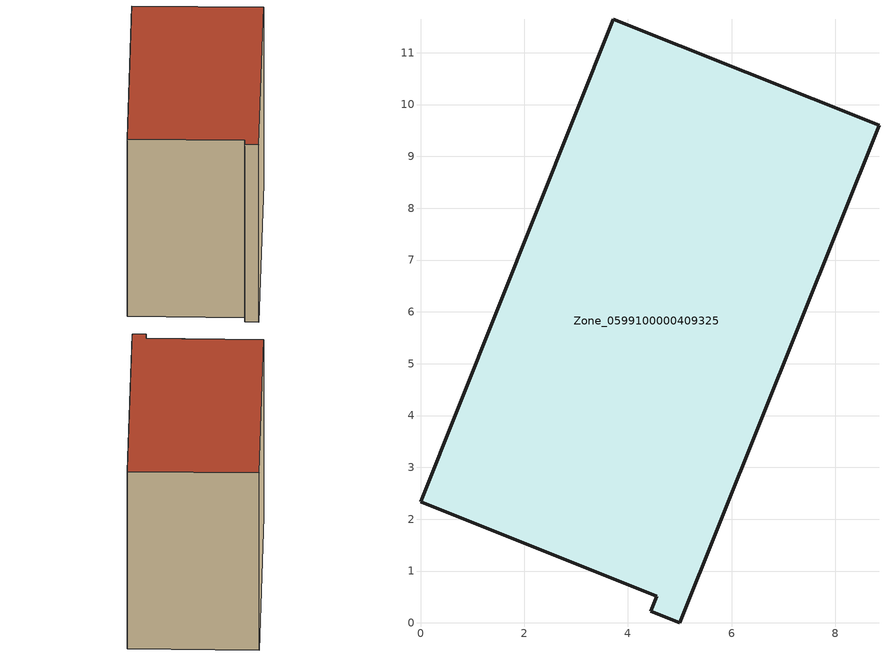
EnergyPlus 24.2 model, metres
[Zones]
Zone_0599100000409325
 floor ground (C_G): 3.72,11.65 8.84,9.6 5,0 4.44,0.22 4.56,0.52 0,2.34 z0.29
 wall outside (C_F): 8.84,9.6 3.72,11.65 0,2.34 4.56,0.52 4.44,0.22 5,0 8.84,9.6 z0.29:9.18
 roof outside (C_R): 5,0 8.84,9.6 3.72,11.65 0,2.34 4.56,0.52 4.44,0.22 z9.18
[BUILDING]
Pand.0599100000409325: North Axis=0; Terrain=City; Loads Convergence Tolerance Value=0.04; Temperature Convergence Tolerance Value=0.4; Solar Distribution=FullExterior; Maximum Number of Warmup Days=25; Minimum Number of Warmup Days=1
[Site:Location]
Rotterdam.The.Hague.AP_ZH_NLD Design_Conditions: Latitude=51.96; Longitude=4.45; Time Zone=1; Elevation=-4.5
[SITE:GROUNDTEMPERATURE:BUILDINGSURFACE]
18, 18, 18, 18, 18, 18, 18, 18, 18, 18, 18, 18
[MATERIAL] Thermal Absorptance=0.9; Solar Absorptance=0.7; Visible Absorptance=0.7
Name | Roughness | Thickness | Conductivity | Density | Specific Heat
G.TI.1992-2005 | MediumSmooth | 0.15 | 0.06 | 540 | 1210
F.TI.1992-2005 | Rough | 0.3 | 0.12 | 1920 | 840
R.TI.1992-2005 | MediumRough | 0.2 | 0.08 | 1500 | 1000
[CONSTRUCTION]
C_G: G.TI.1992-2005
C_F: F.TI.1992-2005
C_R: R.TI.1992-2005
[ZONE]
Zone_0599100000409325: Type=1; Multiplier=1; Ceiling Height=Autocalculate; Volume=Autocalculate; Floor Area=autocalculate; Part of Total Floor Area=Yes
[ZONEINFILTRATION:DESIGNFLOWRATE]
Infil_Zone_0599100000409325: Zone or ZoneList or Space or SpaceList=Zone_0599100000409325; Schedule=AlwaysOn; Design Flow Rate Calculation Method=Flow/Area; Flow Rate per Floor Area=0.0015; Constant Term Coefficient=1; Temperature Term Coefficient=0; Velocity Term Coefficient=0; Velocity Squared Term Coefficient=0
[HVACTEMPLATE:ZONE:IDEALLOADSAIRSYSTEM]
Zone_0599100000409325: Maximum Heating Supply Air Temperature=50; Minimum Cooling Supply Air Temperature=13; Maximum Heating Supply Air Humidity Ratio=0.0156; Minimum Cooling Supply Air Humidity Ratio=0.0077; Heating Limit=NoLimit; Cooling Limit=NoLimit; Dehumidification Control Type=ConstantSensibleHeatRatio; Cooling Sensible Heat Ratio=0.7; Dehumidification Setpoint=60; Humidification Control Type=None; Humidification Setpoint=30; Outdoor Air Method=None; Outdoor Air Flow Rate per Person=0.00944; Outdoor Air Flow Rate per Zone Floor Area=0; Outdoor Air Flow Rate per Zone=0; Demand Controlled Ventilation Type=None; Outdoor Air Economizer Type=NoEconomizer; Heat Recovery Type=None; Sensible Heat Recovery Effectiveness=0.7; Latent Heat Recovery Effectiveness=0.65
[ZONECONTROL:THERMOSTAT]
ThermostatControl_Zone_0599100000409325: Zone or ZoneList=Zone_0599100000409325; Control Type Schedule=DualSetpointControlType; Control 1=Thermostat_Zone_0599100000409325; Temperature Difference Between Cutout And Setpoint=0
[THERMOSTATSETPOINT:DUALSETPOINT]
Thermostat_Zone_0599100000409325: Heating Setpoint Temperature Schedule=HeatingSetpoint_Zone_0599100000409325; Cooling Setpoint Temperature Schedule=CoolingSetpoint_Zone_0599100000409325
[SCHEDULE:COMPACT]
HeatingSetpoint_Zone_0599100000409325: Through: 12/31, For: AllDays, Until: 24:00, 21
CoolingSetpoint_Zone_0599100000409325: Through: 12/31, For: AllDays, Until: 24:00, 24
DualSetpointControlType: Through: 12/31, For: AllDays, Until: 24:00, 4
AlwaysOn: Through: 12/31, For: AllDays, Until: 24:00, 1
